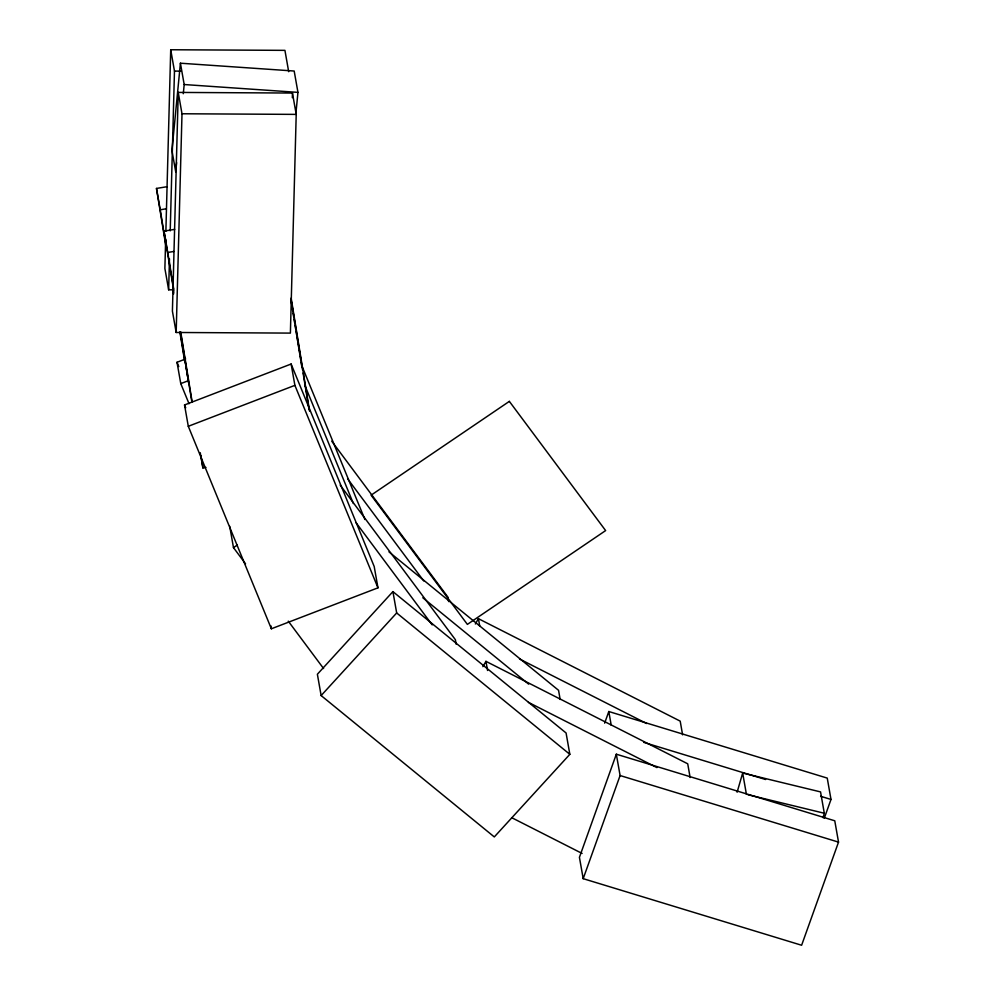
<?xml version="1.0" encoding="UTF-8"?>
<svg xmlns="http://www.w3.org/2000/svg" width="995" height="995" viewBox="0 0 995 995"><rect width="100%" height="100%" fill="white"/><g stroke="black" fill="none" stroke-linecap="round" stroke-linejoin="round"><path stroke-width="1.49" d="M165.667 238.999L164.884 268.463L168.652 289.806L173.279 289.831M165.879 231.238L170.717 49.75L284.931 50.359L288.687 71.702M168.652 289.806L169.473 258.787M170.22 230.865L174.473 71.093L170.717 49.75M178.242 92.423L172.409 311.149L176.177 332.479L290.391 333.101L296.212 114.388L292.455 93.045L178.242 92.423L181.998 113.766L176.177 332.479M292.331 97.697L292.455 93.045M295.863 113.803L297.953 92.373L294.184 71.031L180.418 63.207L171.936 150.456L175.705 171.799L176.588 162.62M183.291 93.729L184.187 84.538L180.418 63.207M737.108 792.231L742.668 773.028L820.552 791.908L824.308 813.251L823.027 817.679M604.649 723.141L608.803 711.524L827.243 778.102L830.999 799.445L824.246 818.325M616.328 754.198L579.426 857.329L583.194 878.672L801.622 945.25L838.524 842.118L834.768 820.788L616.328 754.198L620.096 775.54L583.194 878.672M475.349 623.989L478.421 618.679L680.194 721.126L682.607 734.845M482.873 666.662L485.958 661.352L687.719 763.799L690.132 777.518M392.913 591.615L317.38 674.237L321.136 695.567L494.304 836.932L569.837 754.322L566.08 732.979L392.913 591.615L396.682 612.957L569.837 754.322M321.136 695.567L396.682 612.957M245.554 563.829L233.477 547.623L237.332 545.011M189.025 403.721L180.767 383.61L177.01 362.279L185.655 358.959M180.767 383.61L187.968 380.849M184.535 404.953L291.125 364.021L374.195 566.503L377.963 587.834L271.361 628.778L188.291 426.295L184.535 404.953L185.717 407.826M188.291 426.295L294.893 385.351L291.125 364.021M165.692 244.981L156.476 188.441L167.16 186.687M156.476 188.441L160.232 209.783L166.339 208.776M173.727 290.727L164.001 231.126L174.685 229.36M164.001 231.126L167.757 252.456L173.864 251.461M200.231 452.688L202.918 467.936L205.965 467.439M174.473 71.093L180.655 71.118M181.998 113.766L296.212 114.388M184.187 84.538L297.953 92.373M747.929 794.719L824.308 813.251M643.777 742.382L765.615 779.52M820.601 796.274L830.999 799.445M620.096 775.54L838.524 842.118M519.502 658.964L646.638 723.514M528.407 702.346L656.924 767.593M511.629 817.641L582.1 853.436M388.995 551.889L558.556 690.306L560.16 699.448M422.825 597.771L528.644 684.15M331.733 441.195L447.849 597.012L448.658 601.589M347.578 478.744L423.746 580.956M340.19 485.125L455.374 639.686L456.183 644.262M356.023 522.673L432.191 624.885M288.276 621.166L323.586 668.54M301.871 365.861L364.904 519.514M305.042 385.762L353.349 503.52M294.893 385.351L377.963 587.834M177.01 362.279L178.777 366.583M742.668 773.028L746.424 794.358M608.803 711.524L611.228 725.243M478.421 618.679L479.777 626.29M485.958 661.352L487.562 670.493M270.827 625.731L271.361 628.778M229.721 526.293L233.477 547.623M291.149 298.065L309.594 411.146M291.125 299.644L302.592 369.941M303.089 373.001L309.072 409.679M291.1 301.224L291.597 304.283M292.095 307.343L292.592 310.403M293.102 313.45L293.6 316.509M294.097 319.569L294.595 322.629M295.092 325.676L295.59 328.736M296.087 331.795L296.585 334.855M297.082 337.902L297.58 340.962M298.09 344.021L298.587 347.081M299.085 350.128L299.582 353.188M300.08 356.247L300.577 359.307M301.075 362.354L301.572 365.414M167.757 252.456L173.739 289.135M180.729 331.932L192.197 402.229M200.915 455.71L202.918 467.936M180.456 331.982L191.923 402.278M160.232 209.783L165.717 243.402M173.205 289.246L173.702 292.306M180.182 332.044L185.418 364.133M185.916 367.192L186.413 370.239M186.911 373.299L187.408 376.359M187.906 379.406L188.416 382.466M172.931 289.309L173.677 293.886M179.908 332.094L184.647 361.135M509.353 401.371L371.085 495.174L467.376 624.387L605.632 530.584L509.353 401.371"/></g></svg>
